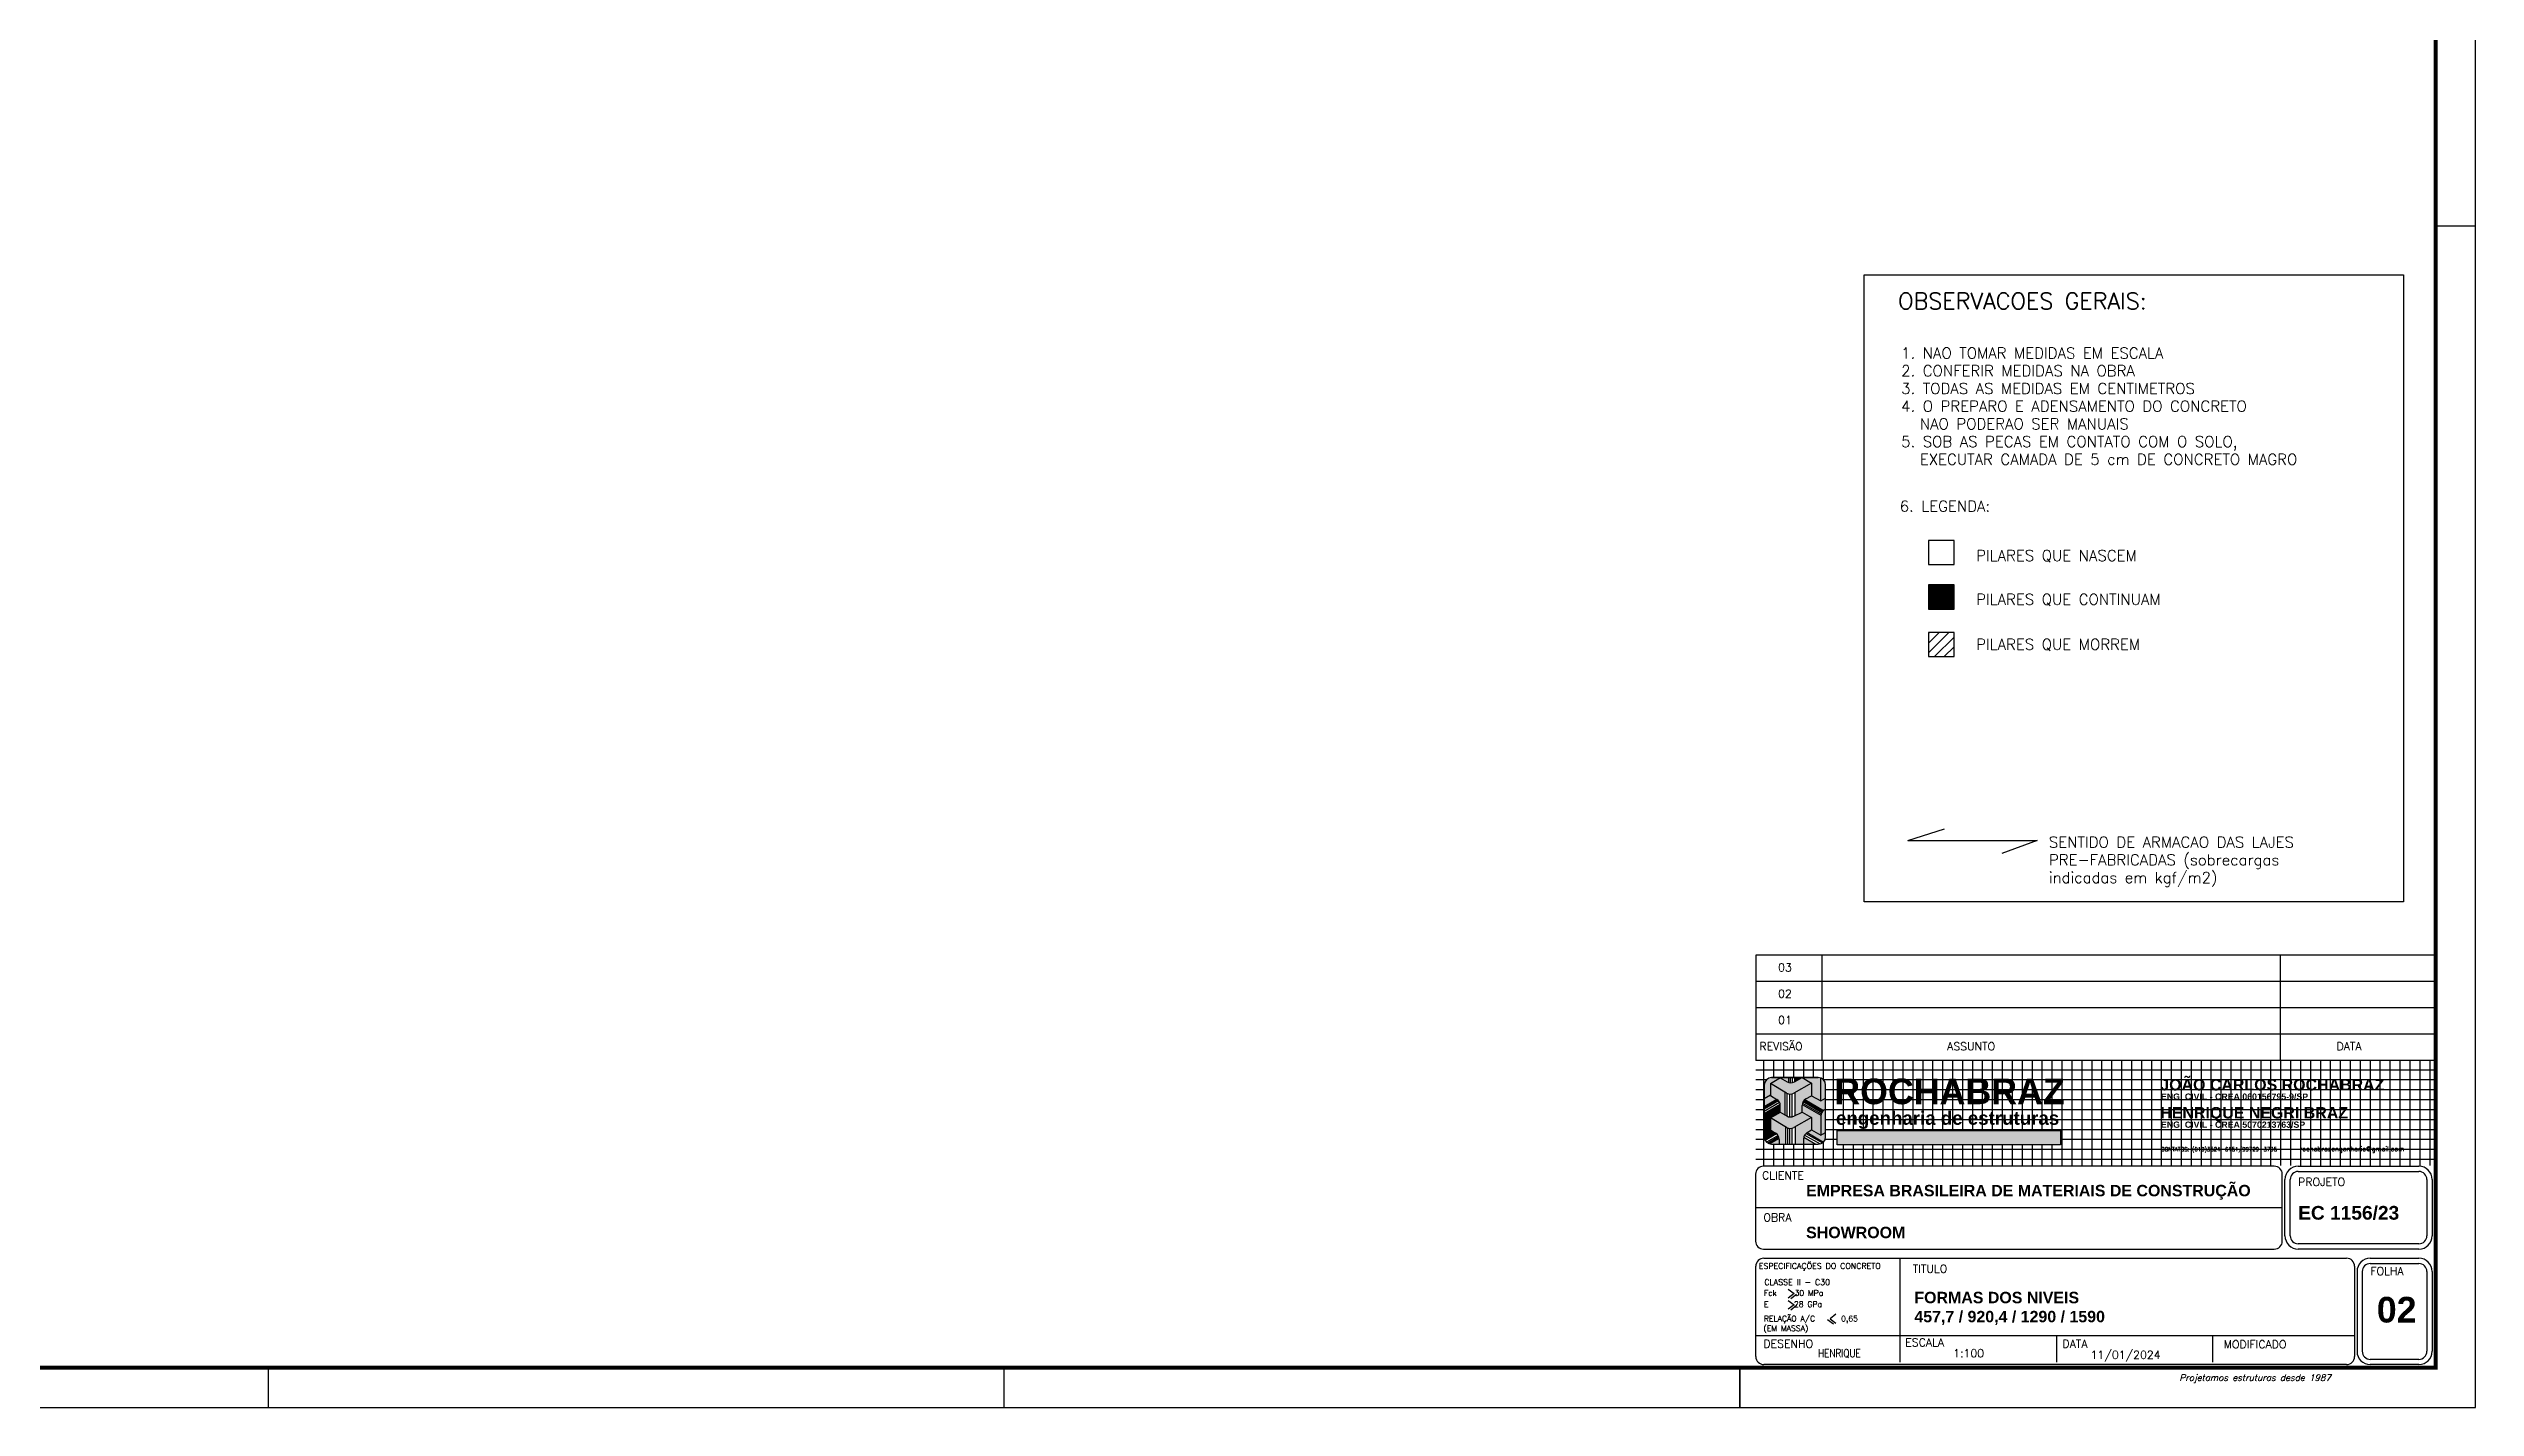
# Model space of a CAD drawing. Extents: x 264 to 383, y 0 to 84.
# Drawn here: x 322.1 to 383.2, y 0.1 to 34.3 of the extents above; entities that cross this region are included whole.
import ezdxf
from ezdxf.enums import TextEntityAlignment as Align

# ---------------------------------------------------------------- set-up
doc = ezdxf.new("R2010")
doc.units = 0
doc.header["$MEASUREMENT"] = 0
doc.layers.get('0').update_dxf_attribs({"linetype": 'CONTINUOUS'})
for name, color, linetype in [('3', 3, 'CONTINUOUS'), ('6', 6, 'CONTINUOUS'), ('9', 9, 'CONTINUOUS'), ('ARQ-FOLHA', 7, 'CONTINUOUS'), ('F', 7, 'CONTINUOUS'), ('FINISSIMA', 1, 'CONTINUOUS'), ('G', 6, 'CONTINUOUS'), ('M', 3, 'CONTINUOUS')]:
    doc.layers.add(name, color=color, linetype=linetype)
doc.styles.add('ITALICC', font='italicc')
doc.styles.add('ROMANS', font='romans')
doc.styles.add('SANSSERIFBOLD', font='sasb____.pfb')

# ---------------------------------------------------------------- blocks, each defined once
blk = doc.blocks.new('*X0')
at = {"color": 0}
for p, q in [((32.1, -303.8), (50.7, -285.2)), ((32.1, -294.9), (41.8, -285.2)), ((32.1, -286.1), (33, -285.2)), ((37.5, -307.2), (55.4, -289.3)), ((46.4, -307.2), (55.4, -298.2)), ((55.2, -307.2), (55.4, -307))]:
    blk.add_line(p, q, dxfattribs=at)
blk = doc.blocks.new('fla0')
at = {"layer": 'ARQ-FOLHA'}
for p, q in [((5101.19, 1347.898), (5101.19, 1431.998)), ((5100.19, 1377.598), (5101.19, 1377.598)), ((5045.69, 1347.898), (5045.69, 1348.898)), ((5064.19, 1347.898), (5064.19, 1348.898)), ((5082.69, 1347.898), (5082.69, 1348.898))]:
    blk.add_line(p, q, dxfattribs=at)
at = {"layer": 'ARQ-FOLHA', "const_width": 0.1}
blk.add_lwpolyline([(5100.19, 1430.998), (4984.79, 1430.998), (4984.79, 1348.898), (5100.19, 1348.898), (5100.19, 1430.998)], dxfattribs=at)
at = {"layer": 'ARQ-FOLHA'}
blk.add_lwpolyline([(4982.29, 1347.898), (5101.19, 1347.898)], dxfattribs=at)

msp = doc.modelspace()

# ---------------------------------------------------------------- hatches: boundary and pattern name
at = {"layer": '3', "linetype": 'Continuous'}
h = msp.add_hatch(color=170, dxfattribs=at)
h.dxf.hatch_style = 1
h.paths.add_polyline_path([(365.43055, 8.29138), (365.68151, 8.43496), (365.67643, 8.43792), (365.46116, 8.43792, 0.41421356), (365.27569, 8.25245), (365.27569, 7.90751), (365.43055, 7.9969)])
h.paths.add_polyline_path([(366.46694, 8.30085), (366.04792, 8.06327), (366.04792, 7.4824), (366.22869, 7.57377), (366.22869, 7.74185, -0.27004237), (366.32268, 7.90319), (366.46694, 7.98498)])
h.paths.add_polyline_path([(366.26955, 6.94126), (366.57406, 6.76546), (366.05401, 6.76546), (366.05401, 7.20257), (366.46694, 7.4367), (366.46694, 7.12429), (366.35461, 7.05703), (366.35456, 7.05706, 0.20148022)])
h.paths.add_polyline_path([(366.8214, 7.64974), (366.79154, 7.6325, 0.26722228), (366.69924, 7.47213), (366.69924, 6.98973), (366.8214, 7.05957)])
h.paths.add_polyline_path([(366.8214, 8.25245, 0.3155032), (366.69924, 8.42678), (366.69924, 7.85387), (366.8214, 7.92372)])
h.paths.add_polyline_path([(365.65093, 6.88701, 0.0259936), (365.64993, 6.90625), (365.41581, 6.77109, 0.06182497), (365.46116, 6.76546), (365.65093, 6.76546)])
h = msp.add_hatch(color=170, dxfattribs=at)
h.dxf.hatch_style = 1
h.paths.add_polyline_path([(366.22869, 8.43792), (366.04388, 8.43792), (366.04388, 8.33776)])
h = msp.add_hatch(color=170, dxfattribs=at)
h.dxf.hatch_style = 1
h.paths.add_polyline_path([(365.27569, 7.5025), (365.27569, 7.04336), (365.43055, 7.1268), (365.43055, 7.42723), (365.68071, 7.57036), (365.68071, 7.73634)])
at = {"layer": '6', "linetype": 'Continuous'}
h = msp.add_hatch(color=20, dxfattribs=at)
h.dxf.hatch_style = 1
h.paths.add_polyline_path([(365.85274, 8.33535, 0.0579501), (365.89202, 8.31823), (365.89202, 8.43792), (365.68667, 8.43792), (365.68151, 8.43496)])
h.paths.add_polyline_path([(365.79822, 8.07498), (365.43055, 8.29138), (365.43055, 7.99094), (365.59291, 7.89038, -0.25967016), (365.68071, 7.73271), (365.68071, 7.57128), (365.79822, 7.50292)])
h.paths.add_polyline_path([(366.46694, 7.4367), (366.46694, 7.12429), (366.69924, 6.98973), (366.69924, 7.47213, -0.03068612), (366.70063, 7.49483), (366.23032, 7.76636, 0.03315076), (366.22869, 7.74185), (366.22869, 7.57377)])
h.paths.add_polyline_path([(366.69924, 8.42678, 0.08730133), (366.63593, 8.43792), (366.22869, 8.43792), (366.46694, 8.30085), (366.46694, 7.98232), (366.69924, 7.85387)])
h.paths.add_polyline_path([(365.43055, 7.42723), (365.43055, 7.1268), (365.56313, 7.04468, -0.25967016), (365.65093, 6.88701), (365.65093, 6.76546), (365.8104, 6.76546), (365.8104, 7.20368)])
h.paths.add_polyline_path([(366.26955, 6.94126, 0.05897286), (366.26443, 6.89797), (366.26443, 6.76546), (366.57406, 6.76546)])
at = {"layer": '9', "linetype": 'Continuous'}
h = msp.add_hatch(dxfattribs=at)
h.set_pattern_fill('NET', color=256, scale=2)
h.set_pattern_definition([(0, (156.2696, -23.86203), (0, 0.25), []), (90, (156.2696, -23.86203), (-0.25, 2e-17), [])])
h.paths.add_polyline_path([(382.16219, 8.8722), (365.06498, 8.8722), (365.06498, 6.23414), (382.16219, 6.23414)])
h.paths.add_polyline_path([(372.72776, 7.10991), (372.72776, 6.75235), (367.11162, 6.75235), (367.11162, 7.10991)], flags=16)
h.paths.add_polyline_path([(366.8214, 6.95093, -0.41421356), (366.63593, 6.76546), (365.46116, 6.76546, -0.41421356), (365.27569, 6.95093), (365.27569, 8.25245, -0.41421356), (365.46116, 8.43792), (366.63593, 8.43792, -0.41421356), (366.8214, 8.25245)], flags=16)
h.paths.add_polyline_path([(365.57167, 7.03906), (365.29104, 6.87704), (365.30025, 6.85868), (365.58897, 7.02538, 0.02975303)], flags=0)
h.paths.add_polyline_path([(365.68071, 7.73271), (365.68071, 7.57128), (365.79822, 7.50292), (365.79822, 8.07498), (365.43055, 8.29138), (365.43055, 7.99094), (365.59627, 7.8883), (365.59623, 7.88827, -0.25401815)], flags=0)
h.paths.add_polyline_path([(366.46694, 7.98498), (366.46456, 7.98364), (366.46694, 7.98232)], flags=0)
h.paths.add_polyline_path([(366.69924, 7.47213), (366.69924, 6.98973), (366.46694, 7.12429), (366.46694, 7.4367), (366.02409, 7.18561, -0.26568127), (365.83998, 7.18626), (365.43055, 7.42723), (365.43055, 7.1268), (365.27569, 7.0374), (365.27569, 7.04336), (365.43055, 7.1268), (365.43055, 7.42723), (365.83998, 7.18626, 0.26568127), (366.02409, 7.18561), (366.46694, 7.4367), (366.22869, 7.57377), (366.02689, 7.47177, -0.25885117), (365.84694, 7.47458), (365.84694, 8.0466, 0.25426207), (366.02409, 8.04975), (366.46694, 8.30085), (366.22869, 8.43792), (366.03438, 8.3326, -0.26161786), (365.85274, 8.33535), (365.67643, 8.43792), (366.22869, 8.43792), (366.46694, 8.30085), (366.04792, 8.06327), (366.04792, 7.4824), (366.22869, 7.57377), (366.22869, 7.74185, -0.22432447), (366.29637, 7.88512), (366.76554, 7.61425, 0.22178197)], flags=0)
h.paths.add_polyline_path([(366.73305, 7.5789), (366.26349, 7.85), (366.25499, 7.83665), (366.7245, 7.56558)], flags=0)
h.paths.add_polyline_path([(378.7231, 6.50997), (381.6826, 6.50997), (381.6826, 6.74855), (378.7231, 6.74855)], flags=24)
h.paths.add_polyline_path([(375.231, 6.51703), (378.54459, 6.51703), (378.54459, 6.74425), (375.231, 6.74425)], flags=24)
h.paths.add_polyline_path([(375.21186, 7.13086), (378.85654, 7.13086), (378.85654, 7.37963), (375.21186, 7.37963)], flags=24)
h.paths.add_polyline_path([(375.15827, 7.31322), (379.95115, 7.31322), (379.95115, 7.78265), (375.15827, 7.78265)], flags=24)
h.paths.add_polyline_path([(375.21186, 7.83505), (378.92864, 7.83505), (378.92864, 8.08382), (375.21186, 8.08382)], flags=24)
h.paths.add_polyline_path([(375.1437, 8.01505), (380.86205, 8.01505), (380.86205, 8.57187), (375.1437, 8.57187)], flags=24)
h.paths.add_polyline_path([(366.97078, 7.04233), (372.70334, 7.04233), (372.70334, 7.69922), (366.97078, 7.69922)], flags=24)
h.paths.add_polyline_path([(366.87007, 7.58372), (372.89738, 7.58372), (372.89738, 8.59453), (366.87007, 8.59453)], flags=24)
h = msp.add_hatch(color=256, dxfattribs=at)
h.dxf.hatch_style = 1
h.paths.add_polyline_path([(366.46694, 8.30085), (366.22869, 8.43792), (366.03438, 8.3326, -0.26161786), (365.85274, 8.33535), (365.68151, 8.43496), (365.43055, 8.29138), (365.83853, 8.05125, 0.26810036), (366.02409, 8.04975)])
h.paths.add_polyline_path([(366.46694, 7.4367), (366.22869, 7.57377), (366.0193, 7.46793, -0.2466543), (365.84694, 7.47458), (365.79822, 7.50292), (365.68151, 7.57082), (365.43055, 7.42723), (365.83998, 7.18626, 0.26568127), (366.02409, 7.18561)])
h.paths.add_polyline_path([(366.8214, 7.92372), (366.69924, 7.85387), (366.46456, 7.98364), (366.32268, 7.90319, 0.04310662), (366.29637, 7.88512), (366.76554, 7.61425, -0.04289797), (366.79154, 7.6325), (366.8214, 7.64974)])
h.paths.add_polyline_path([(365.42557, 7.99403), (365.27569, 7.90751), (365.27569, 7.68374), (365.61121, 7.87745, 0.03023596), (365.59291, 7.89038)])
h.paths.add_polyline_path([(366.46694, 7.12429), (366.35461, 7.05703), (366.76651, 6.81921, 0.20003499), (366.8214, 6.95093), (366.8214, 7.05957), (366.69924, 6.98973)])
h = msp.add_hatch(color=256, dxfattribs=at)
h.dxf.hatch_style = 1
h.paths.add_polyline_path([(365.57167, 7.03906, 0.01379318), (365.56313, 7.04468), (365.43055, 7.1268), (365.27569, 7.04336), (365.27569, 6.95093, 0.10280251), (365.29104, 6.87704)])
h = msp.add_hatch(color=256, dxfattribs=at)
h.dxf.hatch_style = 1
h.paths.add_polyline_path([(372.72776, 7.10991), (367.11162, 7.10991), (367.11162, 6.75235), (372.72776, 6.75235)])

# ---------------------------------------------------------------- linework, layer by layer
msp.add_line((364.66219, 1.14928), (364.66219, 0.14928))
at = {"color": 1}
for points in [[(369.41017, 20.21686), (370.05047, 20.21686), (370.05047, 20.82143)], [(370.05047, 20.82143), (370.05047, 20.82143), (369.41017, 20.82143), (369.41017, 20.21686)]]:
    msp.add_solid(points, dxfattribs=at)
at = {"layer": '9', "linetype": 'Continuous'}
msp.add_lwpolyline([(367.11162, 7.10991), (372.72776, 7.10991), (372.72776, 6.75235), (367.11162, 6.75235)], close=True, dxfattribs=at)
at = {"layer": 'F', "color": 24}
for p, q in [((365.83948, 8.0507), (365.43055, 8.29138)), ((366.46694, 8.30085), (366.02487, 8.0502)), ((365.83998, 7.18626), (365.43055, 7.42723)), ((366.46694, 7.4367), (366.02487, 7.18605))]:
    msp.add_line(p, q, dxfattribs=at)
at = {"layer": 'F'}
for p, q in [((365.88053, 3.12206), (366.02855, 3.01098)), ((366.02855, 3.01098), (365.88053, 2.8999)), ((365.88053, 2.84031), (366.02855, 2.72923)), ((366.02855, 2.72923), (365.88053, 2.61815)), ((366.09071, 2.99009), (365.94269, 2.87901)), ((366.09071, 2.70834), (365.94269, 2.59726)), ((367.07917, 2.49014), (366.93115, 2.37906)), ((366.86899, 2.35817), (367.01701, 2.24709)), ((366.93115, 2.37906), (367.07917, 2.26798))]:
    msp.add_line(p, q, dxfattribs=at)
at = {"layer": 'F', "color": 24}
for centre in [(365.93261, 8.21109), (365.93261, 7.34695)]:
    msp.add_arc(centre, 0.18547, 239.5203264, 299.5526496, dxfattribs=at)
at = {"layer": 'FINISSIMA'}
for p, q in [((382.1935, 11.51699), (365.06498, 11.51699)), ((365.06498, 11.51699), (365.06498, 10.85579)), ((366.72291, 11.51699), (366.72291, 10.85579)), ((378.25295, 11.51699), (378.25295, 10.85579)), ((382.1935, 10.85579), (365.06498, 10.85579)), ((365.06498, 10.85579), (365.06498, 10.19459)), ((366.72291, 10.85579), (366.72291, 10.19459)), ((378.25295, 10.85579), (378.25295, 10.19459)), ((382.1935, 10.19459), (365.06498, 10.19459)), ((365.06498, 10.19459), (365.06498, 9.5334)), ((366.72291, 10.19459), (366.72291, 9.5334)), ((378.25295, 10.19459), (378.25295, 9.5334)), ((382.1935, 9.5334), (365.06498, 9.5334)), ((365.06498, 9.5334), (365.06498, 8.8722)), ((366.72291, 9.5334), (366.72291, 8.8722)), ((378.25295, 9.5334), (378.25295, 8.8722)), ((382.1935, 8.8722), (365.06498, 8.8722)), ((378.70562, 6.21234), (381.73929, 6.21234)), ((378.37216, 4.46307), (378.37216, 5.87887)), ((382.07275, 5.87887), (382.07275, 4.46307)), ((365.05733, 5.17097), (378.3051, 5.17097)), ((368.69173, 1.28643), (368.69173, 3.89816)), ((381.73929, 4.1296), (378.70562, 4.1296)), ((380.5174, 3.89816), (381.73929, 3.89816)), ((380.18393, 3.56469), (380.18393, 1.55952)), ((382.07275, 3.56469), (382.07275, 1.55952)), ((380.12356, 1.94763), (365.06498, 1.94763)), ((372.62348, 1.94763), (372.62348, 1.28643)), ((376.55524, 1.28643), (376.55524, 1.94763)), ((381.73929, 1.22605), (380.5174, 1.22605))]:
    msp.add_line(p, q, dxfattribs=at)
at = {"layer": 'FINISSIMA', "color": 24}
for p, q in [((365.27569, 8.25245), (365.27569, 6.95093)), ((365.43055, 7.9969), (365.27569, 7.90751)), ((365.43055, 8.29138), (365.68667, 8.43792)), ((365.43055, 8.29138), (365.43055, 7.99094)), ((365.43055, 7.99094), (365.59291, 7.89038)), ((365.46116, 8.43792), (366.63593, 8.43792)), ((366.63593, 8.43792), (365.46116, 8.43792)), ((365.68138, 8.43503), (365.85274, 8.33535)), ((365.79822, 8.07498), (365.79822, 7.50292)), ((365.84694, 8.0466), (365.84694, 7.47458)), ((365.89202, 8.31823), (365.89202, 8.43792)), ((365.91393, 8.02657), (365.91393, 7.45321)), ((365.91393, 8.02657), (365.91393, 7.48364)), ((365.94127, 8.31026), (365.94127, 8.43792)), ((365.97484, 8.0305), (365.97484, 7.4593)), ((365.98779, 8.31496), (365.98779, 8.43792)), ((366.03438, 8.3326), (366.22869, 8.43792)), ((366.04388, 8.33776), (366.04388, 8.43792)), ((366.04792, 8.06184), (366.04792, 7.48364)), ((366.22869, 8.43792), (366.46694, 8.30085)), ((366.32268, 7.90319), (366.46694, 7.98498)), ((366.46694, 8.30085), (366.46694, 7.98232)), ((366.46694, 7.98232), (366.69924, 7.85387)), ((366.69924, 7.85387), (366.69924, 8.42678)), ((366.8214, 6.95093), (366.8214, 8.25245)), ((365.59114, 7.88534), (365.27569, 7.70321)), ((365.61121, 7.87745), (365.27569, 7.68374)), ((365.63348, 7.85636), (365.27569, 7.64979)), ((365.66247, 7.81291), (365.27569, 7.5896)), ((365.67786, 7.76513), (365.27569, 7.53293)), ((365.68068, 7.73632), (365.27569, 7.5025)), ((365.27569, 7.60357), (365.27569, 7.04336)), ((365.43055, 7.42723), (365.68667, 7.57377)), ((365.43055, 7.42723), (365.43055, 7.1268)), ((365.68071, 7.57128), (365.68071, 7.73271)), ((365.68071, 7.57128), (365.79822, 7.50292)), ((365.79822, 7.50292), (365.84694, 7.47458)), ((366.0193, 7.46793), (366.22869, 7.57377)), ((366.22869, 7.57377), (366.22869, 7.74185)), ((366.22869, 7.57377), (366.46694, 7.4367)), ((366.23032, 7.76636), (366.70063, 7.49483)), ((366.23787, 7.79947), (366.70788, 7.52811)), ((366.25499, 7.83665), (366.7245, 7.56558)), ((366.26349, 7.85), (366.73305, 7.5789)), ((366.27846, 7.86828), (366.74783, 7.59728)), ((366.29637, 7.88512), (366.76554, 7.61425)), ((366.46694, 7.4367), (366.46694, 7.12429)), ((366.69924, 7.85387), (366.8214, 7.92372)), ((366.69924, 7.47213), (366.69924, 6.98973)), ((366.79241, 7.633), (366.8214, 7.64974)), ((365.57167, 7.03906), (365.29104, 6.87704)), ((365.58897, 7.02538), (365.30025, 6.85868)), ((365.62302, 6.98485), (365.33264, 6.8172)), ((365.63959, 6.95087), (365.365, 6.79233)), ((365.64784, 6.92073), (365.39806, 6.77652)), ((365.64993, 6.90625), (365.41581, 6.77109)), ((365.43055, 7.1268), (365.56313, 7.04468)), ((365.46116, 6.76546), (366.63593, 6.76546)), ((365.65093, 6.88701), (365.65093, 6.76326)), ((365.8104, 7.20367), (365.8104, 6.76546)), ((365.86521, 7.17416), (365.86521, 6.76546)), ((365.91393, 7.16242), (365.91393, 6.76546)), ((365.97484, 7.16635), (365.97484, 6.76546)), ((366.05401, 7.20257), (366.05401, 6.76546)), ((366.26443, 6.89797), (366.26443, 6.76326)), ((366.26955, 6.94126), (366.57406, 6.76546)), ((366.29169, 6.99476), (366.67975, 6.77071)), ((366.32606, 7.03604), (366.73972, 6.79722)), ((366.35456, 7.05706), (366.76651, 6.81921)), ((366.35842, 7.05931), (366.46694, 7.12429)), ((366.46694, 7.12429), (366.69924, 6.98973)), ((366.69924, 6.98973), (366.8214, 7.05957))]:
    msp.add_line(p, q, dxfattribs=at)
at = {"layer": 'FINISSIMA', "ltscale": 0.7}
msp.add_lwpolyline([(367.78736, 28.61407), (381.34848, 28.61407), (381.34848, 12.85409), (367.78736, 12.85409)], close=True, dxfattribs=at)
at = {"layer": 'FINISSIMA', "color": 24}
for centre, start, end in [((365.46116, 8.25245), 90, 180), ((365.46116, 8.25245), 90, 180), ((365.946, 8.49567), 239.812432, 298.4564683), ((366.63593, 8.25245), 0, 90), ((365.49524, 7.73271), 0, 58.2260512), ((365.93945, 7.63533), 239.812432, 295.5017597), ((366.41416, 7.74185), 119.5526496, 180), ((366.88471, 7.47213), 119.8445362, 180), ((365.46116, 6.95093), 180, 270), ((365.46546, 6.88701), 0, 58.2260512), ((366.4499, 6.89797), 119.5526496, 180), ((366.63593, 6.95093), 270, 0)]:
    msp.add_arc(centre, 0.18547, start, end, dxfattribs=at)
at = {"layer": 'FINISSIMA'}
for centre, start, end in [((378.70562, 5.87887), 90, 180), ((381.73929, 5.87887), 0, 90), ((378.70562, 4.46307), 180, 270), ((381.73929, 4.46307), 270, 0), ((380.5174, 3.56469), 90, 180), ((381.73929, 3.56469), 0, 90), ((380.5174, 1.55952), 180, 270), ((381.73929, 1.55952), 270, 0)]:
    msp.add_arc(centre, 0.33347, start, end, dxfattribs=at)
at = {"layer": 'G'}
for p, q in [((368.89078, 14.39558), (369.80589, 14.69237)), ((368.89078, 14.39558), (372.14174, 14.39558)), ((372.14174, 14.39558), (371.25412, 14.07131)), ((378.50438, 4.46307), (378.50438, 5.87887)), ((378.70562, 6.08012), (381.73929, 6.08012)), ((381.94054, 5.87887), (381.94054, 4.46307)), ((381.73929, 4.26182), (378.70562, 4.26182))]:
    msp.add_line(p, q, dxfattribs=at)
for points in [[(369.41017, 21.94264), (369.41017, 21.33807), (370.05047, 21.33807), (370.05047, 21.94264)], [(369.41017, 20.82143), (369.41017, 20.21686), (370.05047, 20.21686), (370.05047, 20.82143)], [(369.41017, 19.62602), (369.41017, 19.02145), (370.05047, 19.02145), (370.05047, 19.62602)]]:
    msp.add_lwpolyline(points, close=True, dxfattribs=at)
for centre, start, end in [((378.70562, 5.87887), 90, 180), ((381.73929, 5.87887), 0, 90), ((378.70562, 4.46307), 180, 270), ((381.73929, 4.46307), 270, 0)]:
    msp.add_arc(centre, 0.20125, start, end, dxfattribs=at)
at = {"layer": 'M'}
for p, q in [((378.10385, 6.21236), (365.25858, 6.21236)), ((365.05733, 6.01111), (365.05733, 4.33083)), ((378.3051, 4.33083), (378.3051, 6.01111)), ((365.06498, 1.4273), (365.06498, 3.69691)), ((365.25858, 4.12958), (378.10385, 4.12958)), ((365.26623, 3.89816), (379.92231, 3.89816)), ((380.12356, 3.69691), (380.12356, 1.4273)), ((380.5174, 3.76594), (381.73929, 3.76594)), ((380.31615, 3.56469), (380.31615, 1.55952)), ((381.94054, 3.56469), (381.94054, 1.55952)), ((379.92231, 1.22605), (365.26623, 1.22605)), ((381.73929, 1.35827), (380.5174, 1.35827))]:
    msp.add_line(p, q, dxfattribs=at)
for centre, start, end in [((365.25858, 6.01111), 90, 180), ((378.10385, 6.01111), 0, 90), ((365.25858, 4.33083), 180, 270), ((378.10385, 4.33083), 270, 0), ((365.26623, 3.69691), 90, 180), ((379.92231, 3.69691), 0, 90), ((379.92231, 3.69691), 0, 90), ((380.5174, 3.56469), 90, 180), ((381.73929, 3.56469), 0, 90), ((365.26623, 1.4273), 180, 270), ((379.92231, 1.4273), 270, 0), ((380.5174, 1.55952), 180, 270), ((381.73929, 1.55952), 270, 0)]:
    msp.add_arc(centre, 0.20125, start, end, dxfattribs=at)

# ---------------------------------------------------------------- block references
msp.add_blockref('fla0', (-4718.02736, -1347.74859))
at = {"xscale": 0.02748063277769924, "yscale": 0.02748063277769924, "zscale": 0.02748063277769924}
msp.add_blockref('*X0', (368.52804, 27.4635), dxfattribs=at)

# ---------------------------------------------------------------- texts
at = {"style": 'ROMANS'}
for s, p in [('2. CONFERIR MEDIDAS NA OBRA', (368.7204, 26.06774)), ('1. NAO TOMAR MEDIDAS EM ESCALA', (368.7204, 26.51267)), ('3. TODAS AS MEDIDAS EM CENTIMETROS', (368.7204, 25.62282)), ('4. O PREPARO E ADENSAMENTO DO CONCRETO', (368.7204, 25.1779)), ('5. SOB AS PECAS EM CONTATO COM O SOLO,', (368.7204, 24.28805)), ('   NAO PODERAO SER MANUAIS', (368.57476, 24.73297)), ('   EXECUTAR CAMADA DE 5 cm DE CONCRETO MAGRO', (368.57476, 23.84312)), ('6. LEGENDA:', (368.68468, 22.66446)), ('PILARES QUE NASCEM', (370.60557, 21.42326)), ('PILARES QUE CONTINUAM', (370.60557, 20.32403)), ('PILARES QUE MORREM', (370.60557, 19.19183)), ('SENTIDO DE ARMACAO DAS LAJES', (372.43578, 14.2197)), ('PRE-FABRICADAS (sobrecargas ', (372.43578, 13.77478)), ('indicadas em kgf/m2)', (372.43578, 13.32985))]:
    msp.add_text(s, height=0.2748063, dxfattribs=at).set_placement(p)
at = {"layer": 'F', "style": 'ROMANS'}
for s, height, p in [('03', 0.201247, (365.62536, 11.10908)), ('02', 0.201247, (365.62536, 10.44789)), ('01', 0.201247, (365.62536, 9.78669)), ('REVISÃO', 0.201247, (365.15596, 9.12549)), ('ASSUNTO', 0.201247, (369.87642, 9.12549)), ('DATA', 0.201247, (379.66822, 9.12549)), ('rochabrazengenharia@gmail.com', 0.1192891, (378.74014, 6.58949)), ('CONTATOS: (019)3524-6151/99729-3705', 0.0994076, (375.25467, 6.58803)), ('CLIENTE', 0.201247, (365.22253, 5.88176)), ('PROJETO  ', 0.201247, (378.70262, 5.71646)), ('OBRA', 0.201247, (365.25557, 4.82384)), ('TITULO', 0.201247, (369.00987, 3.5345)), ('FOLHA', 0.201247, (380.52004, 3.47548)), ('Fck    30 MPa', 0.140873, (365.26996, 2.95544)), ('CLASSE II - C30', 0.144898, (365.28008, 3.22486)), ('E      28 GPa', 0.140873, (365.26996, 2.67369)), ('RELAÇÃO A/C', 0.140873, (365.26996, 2.31145)), ('0,65', 0.140873, (367.20998, 2.31145)), ('(EM MASSA)', 0.140873, (365.25587, 2.06794)), ('DESENHO', 0.201247, (365.25557, 1.65009)), ('ESCALA', 0.201247, (368.82389, 1.68315)), ('DATA', 0.201247, (372.77684, 1.65095)), ('MODIFICADO', 0.201247, (376.83174, 1.63575))]:
    msp.add_text(s, height=height, dxfattribs=at).set_placement(p)
at = {"layer": 'FINISSIMA', "style": 'ROMANS', "width": 0.8}
msp.add_text('HENRIQUE', height=0.201247, dxfattribs=at).set_placement((366.63303, 1.41164))
at = {"layer": 'FINISSIMA'}
for s, height, style, p in [('1:100', 0.201247, 'ROMANS', (370.02849, 1.41164)), ('11/01/2024', 0.201247, 'ROMANS', (373.48417, 1.37063)), ('Projetamos estruturas desde 1987', 0.15972, 'ITALICC', (375.72058, 0.81688))]:
    msp.add_text(s, height=height, dxfattribs=dict(at, style=style)).set_placement(p)
at = {"layer": 'G', "style": 'ROMANS'}
msp.add_text('OBSERVACOES GERAIS:', height=0.4122095, dxfattribs=at).set_placement((368.64346, 27.75205))
at = {"layer": 'M', "color": 170, "style": 'SANSSERIFBOLD'}
msp.add_text('ROCHABRAZ', height=0.643844, dxfattribs=at).set_placement((367.03854, 7.77162))
at = {"layer": 'M', "color": 7, "style": 'SANSSERIFBOLD'}
for s, height, p in [('JOÃO CARLOS ROCHABRAZ', 0.2869704, (375.23651, 8.11691)), ('ENG. CIVIL - CREA 060156795-9/SP', 0.1578337, (375.25332, 7.88192)), ('HENRIQUE NEGRI BRAZ', 0.2869704, (375.23651, 7.41272)), ('ENG. CIVIL - CREA 5070213763/SP', 0.1578337, (375.25332, 7.17773))]:
    msp.add_text(s, height=height, dxfattribs=at).set_placement(p)
at = {"layer": 'M', "color": 160, "style": 'SANSSERIFBOLD'}
msp.add_text('engenharia de estruturas', height=0.3364084, dxfattribs=at).set_placement((367.08027, 7.25333))
at = {"layer": 'M', "color": 3, "style": 'SANSSERIFBOLD'}
for s, height, p in [('EMPRESA BRASILEIRA DE MATERIAIS DE CONSTRUÇÃO', 0.2869704, (366.32997, 5.45598)), ('EC 1156/23', 0.344364, (378.70377, 4.86893)), ('SHOWROOM', 0.28697, (366.32997, 4.40361)), ('FORMAS DOS NIVEIS', 0.2869704, (369.05238, 2.76805)), ('457,7 / 920,4 / 1290 / 1590', 0.2869704, (369.05238, 2.28944))]:
    msp.add_text(s, height=height, dxfattribs=at).set_placement(p)
at = {"layer": 'M', "style": 'ROMANS'}
msp.add_text('ESPECIFICAÇÕES DO CONCRETO', height=0.144898, dxfattribs=at).set_placement((365.13888, 3.63138))
at = {"layer": 'M', "style": 'SANSSERIFBOLD'}
msp.add_text('02', height=0.643991, dxfattribs=at).set_placement((381.18114, 2.28407), align=Align.CENTER)

doc.saveas('drawing.dxf')
